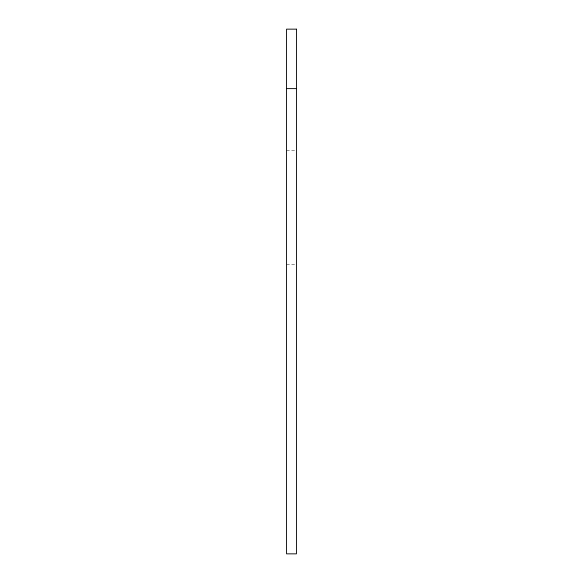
<?xml version="1.0" encoding="UTF-8"?>
<svg xmlns="http://www.w3.org/2000/svg" width="583" height="583" viewBox="0 0 583 583"><rect width="100%" height="100%" fill="white"/><g stroke="black" fill="none" stroke-linecap="round" stroke-linejoin="round"><path stroke-width="0.44" stroke-dasharray="2.92 2.19" d="M286.544 150.56L295.552 150.56M286.544 264.544L295.552 264.544"/><path stroke-width="0.87" d="M286.544 88.616L296.456 88.616M296.456 29.15L286.544 29.15L286.544 553.85L296.456 553.85L296.456 29.15"/></g></svg>
